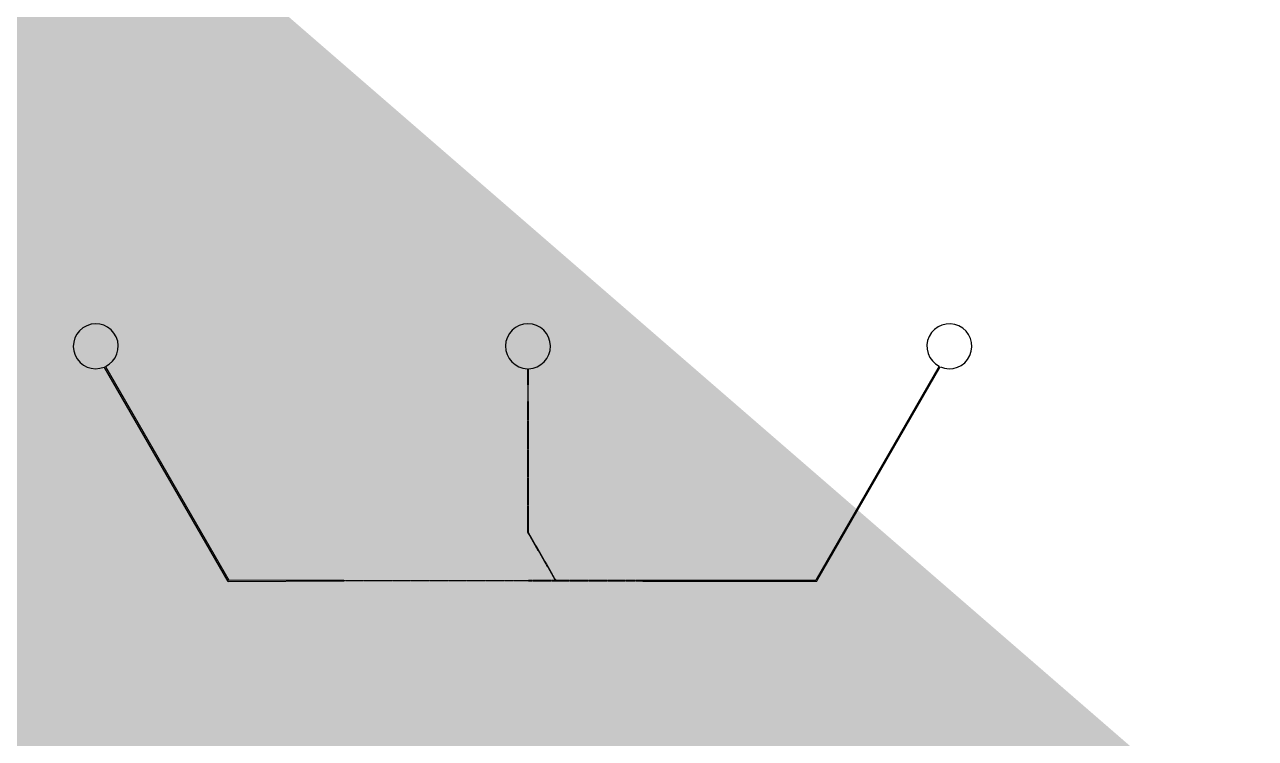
# Model space of a CAD drawing. Header units: inches. Extents: x 0 to 114300, y 0 to 114300.
# Drawn here: x 40221 to 50904, y 29230 to 35428 of the extents above; entities that cross this region are included whole.
import ezdxf

# ---------------------------------------------------------------- set-up
doc = ezdxf.new("R2010")
doc.units = ezdxf.units.IN
doc.header["$MEASUREMENT"] = 0

msp = doc.modelspace()

# ---------------------------------------------------------------- hatches: boundary and pattern name
h = msp.add_hatch()
h.set_pattern_fill('ANSI31', color=256, scale=100)
h.set_pattern_definition([(45, (-3636.992, -6350), (-8.8388348, 8.8388348), [])])
h.paths.add_polyline_path([(114300, 0), (0, 0), (0, 114300), (114300, 114300)])
edge = h.paths.add_edge_path(flags=16)
edge.add_arc((57150, 57150), 50800, 288.3584, 529.7953, ccw=False)
edge.add_line((73150, 8935), (41150, 8935))
edge.add_arc((57150, 57150), 50800, 190.2047, 251.6416, ccw=False)
edge.add_arc((57150, 57150), 50800, 169.7953, 190.2047, ccw=False)

# ---------------------------------------------------------------- linework, layer by layer
for p, q in [((41987, 30593), (40913, 32455)), ((40922, 32459), (41993, 30603)), ((44585, 32440), (44589, 32154)), ((44592, 32154), (44595, 32440)), ((44589, 32151), (44589, 32154)), ((44592, 32151), (44589, 32151)), ((44592, 32154), (44592, 32151)), ((41987, 30593), (42993, 30597)), ((42993, 30600), (41993, 30603)), ((42993, 30600), (42996, 30600)), ((42996, 30597), (42993, 30597)), ((42996, 30600), (42996, 30597)), ((45585, 30600), (45585, 30597)), ((45588, 30600), (45585, 30600)), ((45585, 30597), (45588, 30597)), ((45588, 30603), (47088, 30603)), ((45588, 30603), (45588, 30600)), ((45588, 30593), (45588, 30597)), ((47094, 30593), (45588, 30593))]:
    msp.add_line(p, q)
for points in [[(48160, 32461), (47088, 30603)], [(47094, 30593), (48169, 32457)]]:
    msp.add_lwpolyline(points)
for points in [[(44592, 32145), (44589, 32145), (44589, 32148), (44592, 32148)], [(44592, 32139), (44589, 32139), (44589, 32142), (44592, 32142)], [(44592, 32133), (44589, 32133), (44589, 32136), (44592, 32136)], [(44592, 32127), (44589, 32127), (44589, 32130), (44592, 32130)], [(44592, 32121), (44589, 32121), (44589, 32124), (44592, 32124)], [(44592, 32115), (44589, 32115), (44589, 32118), (44592, 32118)], [(44592, 32109), (44589, 32109), (44589, 32112), (44592, 32112)], [(44592, 32103), (44589, 32103), (44589, 32106), (44592, 32106)], [(44592, 32097), (44589, 32097), (44589, 32100), (44592, 32100)], [(44592, 32091), (44589, 32091), (44589, 32094), (44592, 32094)], [(44592, 32085), (44589, 32085), (44589, 32088), (44592, 32088)], [(44592, 32079), (44589, 32079), (44589, 32082), (44592, 32082)], [(44592, 32073), (44589, 32073), (44589, 32076), (44592, 32076)], [(44592, 32067), (44589, 32067), (44589, 32070), (44592, 32070)], [(44592, 32061), (44589, 32061), (44589, 32064), (44592, 32064)], [(44592, 32055), (44589, 32055), (44589, 32058), (44592, 32058)], [(44592, 32049), (44589, 32049), (44589, 32052), (44592, 32052)], [(44592, 32043), (44589, 32043), (44589, 32046), (44592, 32046)], [(44592, 32037), (44589, 32037), (44589, 32040), (44592, 32040)], [(44592, 32031), (44589, 32031), (44589, 32034), (44592, 32034)], [(44592, 32025), (44589, 32025), (44589, 32028), (44592, 32028)], [(44592, 32019), (44589, 32019), (44589, 32022), (44592, 32022)], [(44592, 32013), (44589, 32013), (44589, 32016), (44592, 32016)], [(44592, 32007), (44589, 32007), (44589, 32010), (44592, 32010)], [(44592, 32001), (44589, 32001), (44589, 32004), (44592, 32004)], [(44592, 31995), (44589, 31995), (44589, 31998), (44592, 31998)], [(44592, 31989), (44589, 31989), (44589, 31992), (44592, 31992)], [(44592, 31983), (44589, 31983), (44589, 31986), (44592, 31986)], [(44592, 31977), (44589, 31977), (44589, 31980), (44592, 31980)], [(44592, 31971), (44589, 31971), (44589, 31974), (44592, 31974)], [(44592, 31965), (44589, 31965), (44589, 31968), (44592, 31968)], [(44592, 31959), (44589, 31959), (44589, 31962), (44592, 31962)], [(44592, 31953), (44589, 31953), (44589, 31956), (44592, 31956)], [(44592, 31947), (44589, 31947), (44589, 31950), (44592, 31950)], [(44592, 31941), (44589, 31941), (44589, 31944), (44592, 31944)], [(44592, 31935), (44589, 31935), (44589, 31938), (44592, 31938)], [(44592, 31929), (44589, 31929), (44589, 31932), (44592, 31932)], [(44592, 31923), (44589, 31923), (44589, 31926), (44592, 31926)], [(44592, 31917), (44589, 31917), (44589, 31920), (44592, 31920)], [(44592, 31911), (44589, 31911), (44589, 31914), (44592, 31914)], [(44592, 31905), (44589, 31905), (44589, 31908), (44592, 31908)], [(44592, 31899), (44589, 31899), (44589, 31902), (44592, 31902)], [(44592, 31893), (44589, 31893), (44589, 31896), (44592, 31896)], [(44592, 31887), (44589, 31887), (44589, 31890), (44592, 31890)], [(44592, 31881), (44589, 31881), (44589, 31884), (44592, 31884)], [(44592, 31875), (44589, 31875), (44589, 31878), (44592, 31878)], [(44592, 31869), (44589, 31869), (44589, 31872), (44592, 31872)], [(44592, 31863), (44589, 31863), (44589, 31866), (44592, 31866)], [(44592, 31857), (44589, 31857), (44589, 31860), (44592, 31860)], [(44592, 31851), (44589, 31851), (44589, 31854), (44592, 31854)], [(44592, 31845), (44589, 31845), (44589, 31848), (44592, 31848)], [(44592, 31839), (44589, 31839), (44589, 31842), (44592, 31842)], [(44592, 31833), (44589, 31833), (44589, 31836), (44592, 31836)], [(44592, 31827), (44589, 31827), (44589, 31830), (44592, 31830)], [(44592, 31821), (44589, 31821), (44589, 31824), (44592, 31824)], [(44592, 31815), (44589, 31815), (44589, 31818), (44592, 31818)], [(44592, 31809), (44589, 31809), (44589, 31812), (44592, 31812)], [(44592, 31803), (44589, 31803), (44589, 31806), (44592, 31806)], [(44592, 31797), (44589, 31797), (44589, 31800), (44592, 31800)], [(44592, 31791), (44589, 31791), (44589, 31794), (44592, 31794)], [(44592, 31785), (44589, 31785), (44589, 31788), (44592, 31788)], [(44592, 31779), (44589, 31779), (44589, 31782), (44592, 31782)], [(44592, 31773), (44589, 31773), (44589, 31776), (44592, 31776)], [(44592, 31767), (44589, 31767), (44589, 31770), (44592, 31770)], [(44592, 31761), (44589, 31761), (44589, 31764), (44592, 31764)], [(44592, 31755), (44589, 31755), (44589, 31758), (44592, 31758)], [(44592, 31749), (44589, 31749), (44589, 31752), (44592, 31752)], [(44592, 31743), (44589, 31743), (44589, 31746), (44592, 31746)], [(44592, 31737), (44589, 31737), (44589, 31740), (44592, 31740)], [(44592, 31731), (44589, 31731), (44589, 31734), (44592, 31734)], [(44592, 31725), (44589, 31725), (44589, 31728), (44592, 31728)], [(44592, 31719), (44589, 31719), (44589, 31722), (44592, 31722)], [(44592, 31713), (44589, 31713), (44589, 31716), (44592, 31716)], [(44592, 31707), (44589, 31707), (44589, 31710), (44592, 31710)], [(44592, 31701), (44589, 31701), (44589, 31704), (44592, 31704)], [(44592, 31695), (44589, 31695), (44589, 31698), (44592, 31698)], [(44592, 31689), (44589, 31689), (44589, 31692), (44592, 31692)], [(44592, 31683), (44589, 31683), (44589, 31686), (44592, 31686)], [(44592, 31677), (44589, 31677), (44589, 31680), (44592, 31680)], [(44592, 31671), (44589, 31671), (44589, 31674), (44592, 31674)], [(44592, 31665), (44589, 31665), (44589, 31668), (44592, 31668)], [(44592, 31659), (44589, 31659), (44589, 31662), (44592, 31662)], [(44592, 31653), (44589, 31653), (44589, 31656), (44592, 31656)], [(44592, 31647), (44589, 31647), (44589, 31650), (44592, 31650)], [(44592, 31641), (44589, 31641), (44589, 31644), (44592, 31644)], [(44592, 31635), (44589, 31635), (44589, 31638), (44592, 31638)], [(44592, 31629), (44589, 31629), (44589, 31632), (44592, 31632)], [(44592, 31623), (44589, 31623), (44589, 31626), (44592, 31626)], [(44592, 31617), (44589, 31617), (44589, 31620), (44592, 31620)], [(44592, 31611), (44589, 31611), (44589, 31614), (44592, 31614)], [(44592, 31605), (44589, 31605), (44589, 31608), (44592, 31608)], [(44592, 31599), (44589, 31599), (44589, 31602), (44592, 31602)], [(44592, 31593), (44589, 31593), (44589, 31596), (44592, 31596)], [(44592, 31587), (44589, 31587), (44589, 31590), (44592, 31590)], [(44592, 31581), (44589, 31581), (44589, 31584), (44592, 31584)], [(44592, 31575), (44589, 31575), (44589, 31578), (44592, 31578)], [(44592, 31569), (44589, 31569), (44589, 31572), (44592, 31572)], [(44592, 31563), (44589, 31563), (44589, 31566), (44592, 31566)], [(44592, 31557), (44589, 31557), (44589, 31560), (44592, 31560)], [(44592, 31551), (44589, 31551), (44589, 31554), (44592, 31554)], [(44592, 31545), (44589, 31545), (44589, 31548), (44592, 31548)], [(44592, 31539), (44589, 31539), (44589, 31542), (44592, 31542)], [(44592, 31533), (44589, 31533), (44589, 31536), (44592, 31536)], [(44592, 31527), (44589, 31527), (44589, 31530), (44592, 31530)], [(44592, 31521), (44589, 31521), (44589, 31524), (44592, 31524)], [(44592, 31515), (44589, 31515), (44589, 31518), (44592, 31518)], [(44592, 31509), (44589, 31509), (44589, 31512), (44592, 31512)], [(44592, 31503), (44589, 31503), (44589, 31506), (44592, 31506)], [(44592, 31497), (44589, 31497), (44589, 31500), (44592, 31500)], [(44592, 31491), (44589, 31491), (44589, 31494), (44592, 31494)], [(44592, 31485), (44589, 31485), (44589, 31488), (44592, 31488)], [(44592, 31479), (44589, 31479), (44589, 31482), (44592, 31482)], [(44592, 31473), (44589, 31473), (44589, 31476), (44592, 31476)], [(44592, 31467), (44589, 31467), (44589, 31470), (44592, 31470)], [(44592, 31461), (44589, 31461), (44589, 31464), (44592, 31464)], [(44592, 31455), (44589, 31455), (44589, 31458), (44592, 31458)], [(44592, 31449), (44589, 31449), (44589, 31452), (44592, 31452)], [(44592, 31443), (44589, 31443), (44589, 31446), (44592, 31446)], [(44592, 31437), (44589, 31437), (44589, 31440), (44592, 31440)], [(44592, 31431), (44589, 31431), (44589, 31434), (44592, 31434)], [(44592, 31425), (44589, 31425), (44589, 31428), (44592, 31428)], [(44592, 31419), (44589, 31419), (44589, 31422), (44592, 31422)], [(44592, 31413), (44589, 31413), (44589, 31416), (44592, 31416)], [(44592, 31407), (44589, 31407), (44589, 31410), (44592, 31410)], [(44592, 31401), (44589, 31401), (44589, 31404), (44592, 31404)], [(44592, 31395), (44589, 31395), (44589, 31398), (44592, 31398)], [(44592, 31389), (44589, 31389), (44589, 31392), (44592, 31392)], [(44592, 31383), (44589, 31383), (44589, 31386), (44592, 31386)], [(44592, 31377), (44589, 31377), (44589, 31380), (44592, 31380)], [(44592, 31371), (44589, 31371), (44589, 31374), (44592, 31374)], [(44592, 31365), (44589, 31365), (44589, 31368), (44592, 31368)], [(44592, 31359), (44589, 31359), (44589, 31362), (44592, 31362)], [(44592, 31353), (44589, 31353), (44589, 31356), (44592, 31356)], [(44592, 31347), (44589, 31347), (44589, 31350), (44592, 31350)], [(44592, 31341), (44589, 31341), (44589, 31344), (44592, 31344)], [(44592, 31335), (44589, 31335), (44589, 31338), (44592, 31338)], [(44592, 31329), (44589, 31329), (44589, 31332), (44592, 31332)], [(44592, 31323), (44589, 31323), (44589, 31326), (44592, 31326)], [(44592, 31317), (44589, 31317), (44589, 31320), (44592, 31320)], [(44592, 31311), (44589, 31311), (44589, 31314), (44592, 31314)], [(44592, 31305), (44589, 31305), (44589, 31308), (44592, 31308)], [(44592, 31299), (44589, 31299), (44589, 31302), (44592, 31302)], [(44592, 31293), (44589, 31293), (44589, 31296), (44592, 31296)], [(44592, 31287), (44589, 31287), (44589, 31290), (44592, 31290)], [(44592, 31281), (44589, 31281), (44589, 31284), (44592, 31284)], [(44592, 31275), (44589, 31275), (44589, 31278), (44592, 31278)], [(44592, 31269), (44589, 31269), (44589, 31272), (44592, 31272)], [(44592, 31263), (44589, 31263), (44589, 31266), (44592, 31266)], [(44592, 31257), (44589, 31257), (44589, 31260), (44592, 31260)], [(44592, 31251), (44589, 31251), (44589, 31254), (44592, 31254)], [(44592, 31245), (44589, 31245), (44589, 31248), (44592, 31248)], [(44592, 31239), (44589, 31239), (44589, 31242), (44592, 31242)], [(44592, 31233), (44589, 31233), (44589, 31236), (44592, 31236)], [(44592, 31227), (44589, 31227), (44589, 31230), (44592, 31230)], [(44592, 31221), (44589, 31221), (44589, 31224), (44592, 31224)], [(44592, 31215), (44589, 31215), (44589, 31218), (44592, 31218)], [(44592, 31209), (44589, 31209), (44589, 31212), (44592, 31212)], [(44592, 31203), (44589, 31203), (44589, 31206), (44592, 31206)], [(44592, 31197), (44589, 31197), (44589, 31200), (44592, 31200)], [(44592, 31191), (44589, 31191), (44589, 31194), (44592, 31194)], [(44592, 31185), (44589, 31185), (44589, 31188), (44592, 31188)], [(44592, 31179), (44589, 31179), (44589, 31182), (44592, 31182)], [(44592, 31173), (44589, 31173), (44589, 31176), (44592, 31176)], [(44592, 31167), (44589, 31167), (44589, 31170), (44592, 31170)], [(44592, 31161), (44589, 31161), (44589, 31164), (44592, 31164)], [(44592, 31155), (44589, 31155), (44589, 31158), (44592, 31158)], [(44592, 31149), (44589, 31149), (44589, 31152), (44592, 31152)], [(44592, 31143), (44589, 31143), (44589, 31146), (44592, 31146)], [(44592, 31137), (44589, 31137), (44589, 31140), (44592, 31140)], [(44592, 31131), (44589, 31131), (44589, 31134), (44592, 31134)], [(44592, 31125), (44589, 31125), (44589, 31128), (44592, 31128)], [(44592, 31119), (44589, 31119), (44589, 31122), (44592, 31122)], [(44592, 31113), (44589, 31113), (44589, 31116), (44592, 31116)], [(44592, 31107), (44589, 31107), (44589, 31110), (44592, 31110)], [(44592, 31101), (44589, 31101), (44589, 31104), (44592, 31104)], [(44592, 31095), (44589, 31095), (44589, 31098), (44592, 31098)], [(44592, 31089), (44589, 31089), (44589, 31092), (44592, 31092)], [(44592, 31083), (44589, 31083), (44589, 31086), (44592, 31086)], [(44588, 31019), (44591, 31020), (44592, 31018), (44590, 31016)], [(44592, 31077), (44589, 31077), (44589, 31080), (44592, 31080)], [(44592, 31071), (44589, 31071), (44589, 31074), (44592, 31074)], [(44592, 31065), (44589, 31065), (44589, 31068), (44592, 31068)], [(44592, 31059), (44589, 31059), (44589, 31062), (44592, 31062)], [(44592, 31053), (44589, 31053), (44589, 31056), (44592, 31056)], [(44592, 31047), (44589, 31047), (44589, 31050), (44592, 31050)], [(44592, 31041), (44589, 31041), (44589, 31044), (44592, 31044)], [(44592, 31035), (44589, 31035), (44589, 31038), (44592, 31038)], [(44592, 31029), (44589, 31029), (44589, 31032), (44592, 31032)], [(44592, 31023), (44589, 31023), (44589, 31026), (44592, 31026)], [(44591, 31014), (44594, 31015), (44595, 31012), (44593, 31011)], [(44594, 31008), (44597, 31010), (44598, 31007), (44596, 31006)], [(44597, 31003), (44600, 31005), (44601, 31002), (44599, 31001)], [(44600, 30998), (44603, 30999), (44604, 30997), (44602, 30995)], [(44603, 30993), (44606, 30994), (44607, 30992), (44605, 30990)], [(44606, 30988), (44609, 30989), (44610, 30987), (44608, 30985)], [(44609, 30982), (44612, 30984), (44613, 30981), (44611, 30980)], [(44612, 30977), (44615, 30979), (44616, 30976), (44614, 30975)], [(44615, 30972), (44618, 30974), (44619, 30971), (44617, 30969)], [(44618, 30967), (44621, 30968), (44622, 30966), (44620, 30964)], [(44621, 30962), (44624, 30963), (44625, 30961), (44623, 30959)], [(44624, 30956), (44627, 30958), (44628, 30955), (44626, 30954)], [(44627, 30951), (44630, 30953), (44631, 30950), (44629, 30949)], [(44630, 30946), (44633, 30948), (44634, 30945), (44632, 30943)], [(44633, 30941), (44636, 30942), (44637, 30940), (44635, 30938)], [(44636, 30936), (44639, 30937), (44640, 30935), (44638, 30933)], [(44639, 30930), (44642, 30932), (44643, 30929), (44641, 30928)], [(44642, 30925), (44645, 30927), (44646, 30924), (44644, 30923)], [(44645, 30920), (44648, 30922), (44649, 30919), (44647, 30917)], [(44648, 30915), (44651, 30916), (44652, 30914), (44650, 30912)], [(44651, 30910), (44654, 30911), (44655, 30909), (44653, 30907)], [(44654, 30904), (44657, 30906), (44658, 30903), (44656, 30902)], [(44657, 30899), (44660, 30901), (44661, 30898), (44659, 30897)], [(44660, 30894), (44663, 30896), (44664, 30893), (44662, 30891)], [(44663, 30889), (44666, 30890), (44667, 30888), (44665, 30886)], [(44666, 30884), (44669, 30885), (44670, 30883), (44668, 30881)], [(44669, 30878), (44672, 30880), (44673, 30877), (44671, 30876)], [(44672, 30873), (44675, 30875), (44676, 30872), (44674, 30871)], [(44675, 30868), (44678, 30870), (44679, 30867), (44677, 30865)], [(44678, 30863), (44681, 30864), (44682, 30862), (44680, 30860)], [(44681, 30858), (44684, 30859), (44685, 30857), (44683, 30855)], [(44684, 30852), (44687, 30854), (44688, 30851), (44686, 30850)], [(44687, 30847), (44690, 30849), (44691, 30846), (44689, 30845)], [(44690, 30842), (44693, 30844), (44694, 30841), (44692, 30840)], [(44693, 30837), (44696, 30838), (44697, 30836), (44695, 30834)], [(44696, 30832), (44699, 30833), (44700, 30831), (44698, 30829)], [(44699, 30827), (44702, 30828), (44703, 30825), (44701, 30824)], [(44702, 30821), (44705, 30823), (44706, 30820), (44704, 30819)], [(44705, 30816), (44708, 30818), (44709, 30815), (44707, 30814)], [(44708, 30811), (44711, 30812), (44712, 30810), (44710, 30808)], [(44711, 30806), (44714, 30807), (44715, 30805), (44713, 30803)], [(44714, 30801), (44717, 30802), (44718, 30799), (44716, 30798)], [(44717, 30795), (44720, 30797), (44721, 30794), (44719, 30793)], [(44720, 30790), (44723, 30792), (44724, 30789), (44722, 30788)], [(44723, 30785), (44726, 30786), (44727, 30784), (44725, 30782)], [(44726, 30780), (44729, 30781), (44730, 30779), (44728, 30777)], [(44729, 30775), (44732, 30776), (44733, 30773), (44731, 30772)], [(44732, 30769), (44735, 30771), (44736, 30768), (44734, 30767)], [(44735, 30764), (44738, 30766), (44739, 30763), (44737, 30762)], [(44738, 30759), (44741, 30760), (44742, 30758), (44740, 30756)], [(44741, 30754), (44744, 30755), (44745, 30753), (44743, 30751)], [(44744, 30749), (44747, 30750), (44748, 30747), (44746, 30746)], [(44747, 30743), (44750, 30745), (44751, 30742), (44749, 30741)], [(44750, 30738), (44753, 30740), (44754, 30737), (44752, 30736)], [(44753, 30733), (44756, 30734), (44757, 30732), (44755, 30730)], [(44756, 30728), (44759, 30729), (44760, 30727), (44758, 30725)], [(44759, 30723), (44762, 30724), (44763, 30721), (44761, 30720)], [(44762, 30717), (44765, 30719), (44766, 30716), (44764, 30715)], [(44765, 30712), (44768, 30714), (44769, 30711), (44767, 30710)], [(44768, 30707), (44771, 30709), (44772, 30706), (44770, 30704)], [(44771, 30702), (44774, 30703), (44775, 30701), (44773, 30699)], [(44774, 30697), (44777, 30698), (44778, 30696), (44776, 30694)], [(44777, 30691), (44780, 30693), (44781, 30690), (44779, 30689)], [(44780, 30686), (44783, 30688), (44784, 30685), (44782, 30684)], [(44783, 30681), (44786, 30683), (44787, 30680), (44785, 30678)], [(44786, 30676), (44789, 30677), (44790, 30675), (44788, 30673)], [(44789, 30671), (44792, 30672), (44793, 30670), (44791, 30668)], [(44792, 30665), (44795, 30667), (44796, 30664), (44794, 30663)], [(44795, 30660), (44798, 30662), (44799, 30659), (44797, 30658)], [(43002, 30600), (43002, 30597), (42999, 30597), (42999, 30600)], [(43008, 30600), (43008, 30597), (43005, 30597), (43005, 30600)], [(43014, 30600), (43014, 30597), (43011, 30597), (43011, 30600)], [(43020, 30600), (43020, 30597), (43017, 30597), (43017, 30600)], [(43026, 30600), (43026, 30597), (43023, 30597), (43023, 30600)], [(43032, 30600), (43032, 30597), (43029, 30597), (43029, 30600)], [(43038, 30600), (43038, 30597), (43035, 30597), (43035, 30600)], [(43044, 30600), (43044, 30597), (43041, 30597), (43041, 30600)], [(43050, 30600), (43050, 30597), (43047, 30597), (43047, 30600)], [(43056, 30600), (43056, 30597), (43053, 30597), (43053, 30600)], [(43062, 30600), (43062, 30597), (43059, 30597), (43059, 30600)], [(43068, 30600), (43068, 30597), (43065, 30597), (43065, 30600)], [(43074, 30600), (43074, 30597), (43071, 30597), (43071, 30600)], [(43080, 30600), (43080, 30597), (43077, 30597), (43077, 30600)], [(43086, 30600), (43086, 30597), (43083, 30597), (43083, 30600)], [(43092, 30600), (43092, 30597), (43089, 30597), (43089, 30600)], [(43098, 30600), (43098, 30597), (43095, 30597), (43095, 30600)], [(43104, 30600), (43104, 30597), (43101, 30597), (43101, 30600)], [(43110, 30600), (43110, 30597), (43107, 30597), (43107, 30600)], [(43116, 30600), (43116, 30597), (43113, 30597), (43113, 30600)], [(43122, 30600), (43122, 30597), (43119, 30597), (43119, 30600)], [(43128, 30600), (43128, 30597), (43125, 30597), (43125, 30600)], [(43134, 30600), (43134, 30597), (43131, 30597), (43131, 30600)], [(43140, 30600), (43140, 30597), (43137, 30597), (43137, 30600)], [(43146, 30600), (43146, 30597), (43143, 30597), (43143, 30600)], [(43152, 30600), (43152, 30597), (43149, 30597), (43149, 30600)], [(43158, 30600), (43158, 30597), (43155, 30597), (43155, 30600)], [(43164, 30600), (43164, 30597), (43161, 30597), (43161, 30600)], [(43170, 30600), (43170, 30597), (43167, 30597), (43167, 30600)], [(43176, 30600), (43176, 30597), (43173, 30597), (43173, 30600)], [(43182, 30600), (43182, 30597), (43179, 30597), (43179, 30600)], [(43188, 30600), (43188, 30597), (43185, 30597), (43185, 30600)], [(43194, 30600), (43194, 30597), (43191, 30597), (43191, 30600)], [(43200, 30600), (43200, 30597), (43197, 30597), (43197, 30600)], [(43206, 30600), (43206, 30597), (43203, 30597), (43203, 30600)], [(43212, 30600), (43212, 30597), (43209, 30597), (43209, 30600)], [(43218, 30600), (43218, 30597), (43215, 30597), (43215, 30600)], [(43224, 30600), (43224, 30597), (43221, 30597), (43221, 30600)], [(43230, 30600), (43230, 30597), (43227, 30597), (43227, 30600)], [(43236, 30600), (43236, 30597), (43233, 30597), (43233, 30600)], [(43242, 30600), (43242, 30597), (43239, 30597), (43239, 30600)], [(43248, 30600), (43248, 30597), (43245, 30597), (43245, 30600)], [(43254, 30600), (43254, 30597), (43251, 30597), (43251, 30600)], [(43260, 30600), (43260, 30597), (43257, 30597), (43257, 30600)], [(43266, 30600), (43266, 30597), (43263, 30597), (43263, 30600)], [(43272, 30600), (43272, 30597), (43269, 30597), (43269, 30600)], [(43278, 30600), (43278, 30597), (43275, 30597), (43275, 30600)], [(43284, 30600), (43284, 30597), (43281, 30597), (43281, 30600)], [(43290, 30600), (43290, 30597), (43287, 30597), (43287, 30600)], [(43296, 30600), (43296, 30597), (43293, 30597), (43293, 30600)], [(43302, 30600), (43302, 30597), (43299, 30597), (43299, 30600)], [(43308, 30600), (43308, 30597), (43305, 30597), (43305, 30600)], [(43314, 30600), (43314, 30597), (43311, 30597), (43311, 30600)], [(43320, 30600), (43320, 30597), (43317, 30597), (43317, 30600)], [(43326, 30600), (43326, 30597), (43323, 30597), (43323, 30600)], [(43332, 30600), (43332, 30597), (43329, 30597), (43329, 30600)], [(43338, 30600), (43338, 30597), (43335, 30597), (43335, 30600)], [(43344, 30600), (43344, 30597), (43341, 30597), (43341, 30600)], [(43350, 30600), (43350, 30597), (43347, 30597), (43347, 30600)], [(43356, 30600), (43356, 30597), (43353, 30597), (43353, 30600)], [(43362, 30600), (43362, 30597), (43359, 30597), (43359, 30600)], [(43368, 30600), (43368, 30597), (43365, 30597), (43365, 30600)], [(43374, 30600), (43374, 30597), (43371, 30597), (43371, 30600)], [(43380, 30600), (43380, 30597), (43377, 30597), (43377, 30600)], [(43386, 30600), (43386, 30597), (43383, 30597), (43383, 30600)], [(43392, 30600), (43392, 30597), (43389, 30597), (43389, 30600)], [(43398, 30600), (43398, 30597), (43395, 30597), (43395, 30600)], [(43404, 30600), (43404, 30597), (43401, 30597), (43401, 30600)], [(43410, 30600), (43410, 30597), (43407, 30597), (43407, 30600)], [(43416, 30600), (43416, 30597), (43413, 30597), (43413, 30600)], [(43422, 30600), (43422, 30597), (43419, 30597), (43419, 30600)], [(43428, 30600), (43428, 30597), (43425, 30597), (43425, 30600)], [(43434, 30600), (43434, 30597), (43431, 30597), (43431, 30600)], [(43440, 30600), (43440, 30597), (43437, 30597), (43437, 30600)], [(43446, 30600), (43446, 30597), (43443, 30597), (43443, 30600)], [(43452, 30600), (43452, 30597), (43449, 30597), (43449, 30600)], [(43458, 30600), (43458, 30597), (43455, 30597), (43455, 30600)], [(43464, 30600), (43464, 30597), (43461, 30597), (43461, 30600)], [(43470, 30600), (43470, 30597), (43467, 30597), (43467, 30600)], [(43476, 30600), (43476, 30597), (43473, 30597), (43473, 30600)], [(43482, 30600), (43482, 30597), (43479, 30597), (43479, 30600)], [(43488, 30600), (43488, 30597), (43485, 30597), (43485, 30600)], [(43494, 30600), (43494, 30597), (43491, 30597), (43491, 30600)], [(43500, 30600), (43500, 30597), (43497, 30597), (43497, 30600)], [(43506, 30600), (43506, 30597), (43503, 30597), (43503, 30600)], [(43512, 30600), (43512, 30597), (43509, 30597), (43509, 30600)], [(43518, 30600), (43518, 30597), (43515, 30597), (43515, 30600)], [(43524, 30600), (43524, 30597), (43521, 30597), (43521, 30600)], [(43530, 30600), (43530, 30597), (43527, 30597), (43527, 30600)], [(43536, 30600), (43536, 30597), (43533, 30597), (43533, 30600)], [(43542, 30600), (43542, 30597), (43539, 30597), (43539, 30600)], [(43548, 30600), (43548, 30597), (43545, 30597), (43545, 30600)], [(43554, 30600), (43554, 30597), (43551, 30597), (43551, 30600)], [(43560, 30600), (43560, 30597), (43557, 30597), (43557, 30600)], [(43566, 30600), (43566, 30597), (43563, 30597), (43563, 30600)], [(43572, 30600), (43572, 30597), (43569, 30597), (43569, 30600)], [(43578, 30600), (43578, 30597), (43575, 30597), (43575, 30600)], [(43584, 30600), (43584, 30597), (43581, 30597), (43581, 30600)], [(43590, 30600), (43590, 30597), (43587, 30597), (43587, 30600)], [(43596, 30600), (43596, 30597), (43593, 30597), (43593, 30600)], [(43602, 30600), (43602, 30597), (43599, 30597), (43599, 30600)], [(43608, 30600), (43608, 30597), (43605, 30597), (43605, 30600)], [(43614, 30600), (43614, 30597), (43611, 30597), (43611, 30600)], [(43620, 30600), (43620, 30597), (43617, 30597), (43617, 30600)], [(43626, 30600), (43626, 30597), (43623, 30597), (43623, 30600)], [(43632, 30600), (43632, 30597), (43629, 30597), (43629, 30600)], [(43638, 30600), (43638, 30597), (43635, 30597), (43635, 30600)], [(43644, 30600), (43644, 30597), (43641, 30597), (43641, 30600)], [(43650, 30600), (43650, 30597), (43647, 30597), (43647, 30600)], [(43656, 30600), (43656, 30597), (43653, 30597), (43653, 30600)], [(43662, 30600), (43662, 30597), (43659, 30597), (43659, 30600)], [(43668, 30600), (43668, 30597), (43665, 30597), (43665, 30600)], [(43674, 30600), (43674, 30597), (43671, 30597), (43671, 30600)], [(43680, 30600), (43680, 30597), (43677, 30597), (43677, 30600)], [(43686, 30600), (43686, 30597), (43683, 30597), (43683, 30600)], [(43692, 30600), (43692, 30597), (43689, 30597), (43689, 30600)], [(43698, 30600), (43698, 30597), (43695, 30597), (43695, 30600)], [(43704, 30600), (43704, 30597), (43701, 30597), (43701, 30600)], [(43710, 30600), (43710, 30597), (43707, 30597), (43707, 30600)], [(43716, 30600), (43716, 30597), (43713, 30597), (43713, 30600)], [(43722, 30600), (43722, 30597), (43719, 30597), (43719, 30600)], [(43728, 30600), (43728, 30597), (43725, 30597), (43725, 30600)], [(43734, 30600), (43734, 30597), (43731, 30597), (43731, 30600)], [(43740, 30600), (43740, 30597), (43737, 30597), (43737, 30600)], [(43746, 30600), (43746, 30597), (43743, 30597), (43743, 30600)], [(43752, 30600), (43752, 30597), (43749, 30597), (43749, 30600)], [(43758, 30600), (43758, 30597), (43755, 30597), (43755, 30600)], [(43764, 30600), (43764, 30597), (43761, 30597), (43761, 30600)], [(43770, 30600), (43770, 30597), (43767, 30597), (43767, 30600)], [(43776, 30600), (43776, 30597), (43773, 30597), (43773, 30600)], [(43782, 30600), (43782, 30597), (43779, 30597), (43779, 30600)], [(43788, 30600), (43788, 30597), (43785, 30597), (43785, 30600)], [(43794, 30600), (43794, 30597), (43791, 30597), (43791, 30600)], [(43800, 30600), (43800, 30597), (43797, 30597), (43797, 30600)], [(43806, 30600), (43806, 30597), (43803, 30597), (43803, 30600)], [(43812, 30600), (43812, 30597), (43809, 30597), (43809, 30600)], [(43818, 30600), (43818, 30597), (43815, 30597), (43815, 30600)], [(43824, 30600), (43824, 30597), (43821, 30597), (43821, 30600)], [(43830, 30600), (43830, 30597), (43827, 30597), (43827, 30600)], [(43836, 30600), (43836, 30597), (43833, 30597), (43833, 30600)], [(43842, 30600), (43842, 30597), (43839, 30597), (43839, 30600)], [(43848, 30600), (43848, 30597), (43845, 30597), (43845, 30600)], [(43854, 30600), (43854, 30597), (43851, 30597), (43851, 30600)], [(43860, 30600), (43860, 30597), (43857, 30597), (43857, 30600)], [(43866, 30600), (43866, 30597), (43863, 30597), (43863, 30600)], [(43872, 30600), (43872, 30597), (43869, 30597), (43869, 30600)], [(43878, 30600), (43878, 30597), (43875, 30597), (43875, 30600)], [(43884, 30600), (43884, 30597), (43881, 30597), (43881, 30600)], [(43890, 30600), (43890, 30597), (43887, 30597), (43887, 30600)], [(43896, 30600), (43896, 30597), (43893, 30597), (43893, 30600)], [(43902, 30600), (43902, 30597), (43899, 30597), (43899, 30600)], [(43908, 30600), (43908, 30597), (43905, 30597), (43905, 30600)], [(43914, 30600), (43914, 30597), (43911, 30597), (43911, 30600)], [(43920, 30600), (43920, 30597), (43917, 30597), (43917, 30600)], [(43926, 30600), (43926, 30597), (43923, 30597), (43923, 30600)], [(43932, 30600), (43932, 30597), (43929, 30597), (43929, 30600)], [(43938, 30600), (43938, 30597), (43935, 30597), (43935, 30600)], [(43944, 30600), (43944, 30597), (43941, 30597), (43941, 30600)], [(43950, 30600), (43950, 30597), (43947, 30597), (43947, 30600)], [(43956, 30600), (43956, 30597), (43953, 30597), (43953, 30600)], [(43962, 30600), (43962, 30597), (43959, 30597), (43959, 30600)], [(43968, 30600), (43968, 30597), (43965, 30597), (43965, 30600)], [(43974, 30600), (43974, 30597), (43971, 30597), (43971, 30600)], [(43980, 30600), (43980, 30597), (43977, 30597), (43977, 30600)], [(43986, 30600), (43986, 30597), (43983, 30597), (43983, 30600)], [(43992, 30600), (43992, 30597), (43989, 30597), (43989, 30600)], [(43998, 30600), (43998, 30597), (43995, 30597), (43995, 30600)], [(44004, 30600), (44004, 30597), (44001, 30597), (44001, 30600)], [(44010, 30600), (44010, 30597), (44007, 30597), (44007, 30600)], [(44016, 30600), (44016, 30597), (44013, 30597), (44013, 30600)], [(44022, 30600), (44022, 30597), (44019, 30597), (44019, 30600)], [(44028, 30600), (44028, 30597), (44025, 30597), (44025, 30600)], [(44034, 30600), (44034, 30597), (44031, 30597), (44031, 30600)], [(44040, 30600), (44040, 30597), (44037, 30597), (44037, 30600)], [(44046, 30600), (44046, 30597), (44043, 30597), (44043, 30600)], [(44052, 30600), (44052, 30597), (44049, 30597), (44049, 30600)], [(44058, 30600), (44058, 30597), (44055, 30597), (44055, 30600)], [(44064, 30600), (44064, 30597), (44061, 30597), (44061, 30600)], [(44070, 30600), (44070, 30597), (44067, 30597), (44067, 30600)], [(44076, 30600), (44076, 30597), (44073, 30597), (44073, 30600)], [(44082, 30600), (44082, 30597), (44079, 30597), (44079, 30600)], [(44088, 30600), (44088, 30597), (44085, 30597), (44085, 30600)], [(44094, 30600), (44094, 30597), (44091, 30597), (44091, 30600)], [(44100, 30600), (44100, 30597), (44097, 30597), (44097, 30600)], [(44106, 30600), (44106, 30597), (44103, 30597), (44103, 30600)], [(44112, 30600), (44112, 30597), (44109, 30597), (44109, 30600)], [(44118, 30600), (44118, 30597), (44115, 30597), (44115, 30600)], [(44124, 30600), (44124, 30597), (44121, 30597), (44121, 30600)], [(44130, 30600), (44130, 30597), (44127, 30597), (44127, 30600)], [(44136, 30600), (44136, 30597), (44133, 30597), (44133, 30600)], [(44142, 30600), (44142, 30597), (44139, 30597), (44139, 30600)], [(44148, 30600), (44148, 30597), (44145, 30597), (44145, 30600)], [(44154, 30600), (44154, 30597), (44151, 30597), (44151, 30600)], [(44160, 30600), (44160, 30597), (44157, 30597), (44157, 30600)], [(44166, 30600), (44166, 30597), (44163, 30597), (44163, 30600)], [(44172, 30600), (44172, 30597), (44169, 30597), (44169, 30600)], [(44178, 30600), (44178, 30597), (44175, 30597), (44175, 30600)], [(44184, 30600), (44184, 30597), (44181, 30597), (44181, 30600)], [(44190, 30600), (44190, 30597), (44187, 30597), (44187, 30600)], [(44196, 30600), (44196, 30597), (44193, 30597), (44193, 30600)], [(44202, 30600), (44202, 30597), (44199, 30597), (44199, 30600)], [(44208, 30600), (44208, 30597), (44205, 30597), (44205, 30600)], [(44214, 30600), (44214, 30597), (44211, 30597), (44211, 30600)], [(44220, 30600), (44220, 30597), (44217, 30597), (44217, 30600)], [(44226, 30600), (44226, 30597), (44223, 30597), (44223, 30600)], [(44232, 30600), (44232, 30597), (44229, 30597), (44229, 30600)], [(44238, 30600), (44238, 30597), (44235, 30597), (44235, 30600)], [(44244, 30600), (44244, 30597), (44241, 30597), (44241, 30600)], [(44250, 30600), (44250, 30597), (44247, 30597), (44247, 30600)], [(44256, 30600), (44256, 30597), (44253, 30597), (44253, 30600)], [(44262, 30600), (44262, 30597), (44259, 30597), (44259, 30600)], [(44268, 30600), (44268, 30597), (44265, 30597), (44265, 30600)], [(44274, 30600), (44274, 30597), (44271, 30597), (44271, 30600)], [(44280, 30600), (44280, 30597), (44277, 30597), (44277, 30600)], [(44286, 30600), (44286, 30597), (44283, 30597), (44283, 30600)], [(44292, 30600), (44292, 30597), (44289, 30597), (44289, 30600)], [(44298, 30600), (44298, 30597), (44295, 30597), (44295, 30600)], [(44304, 30600), (44304, 30597), (44301, 30597), (44301, 30600)], [(44310, 30600), (44310, 30597), (44307, 30597), (44307, 30600)], [(44316, 30600), (44316, 30597), (44313, 30597), (44313, 30600)], [(44322, 30600), (44322, 30597), (44319, 30597), (44319, 30600)], [(44328, 30600), (44328, 30597), (44325, 30597), (44325, 30600)], [(44334, 30600), (44334, 30597), (44331, 30597), (44331, 30600)], [(44340, 30600), (44340, 30597), (44337, 30597), (44337, 30600)], [(44346, 30600), (44346, 30597), (44343, 30597), (44343, 30600)], [(44352, 30600), (44352, 30597), (44349, 30597), (44349, 30600)], [(44358, 30600), (44358, 30597), (44355, 30597), (44355, 30600)], [(44364, 30600), (44364, 30597), (44361, 30597), (44361, 30600)], [(44370, 30600), (44370, 30597), (44367, 30597), (44367, 30600)], [(44376, 30600), (44376, 30597), (44373, 30597), (44373, 30600)], [(44382, 30600), (44382, 30597), (44379, 30597), (44379, 30600)], [(44388, 30600), (44388, 30597), (44385, 30597), (44385, 30600)], [(44394, 30600), (44394, 30597), (44391, 30597), (44391, 30600)], [(44400, 30600), (44400, 30597), (44397, 30597), (44397, 30600)], [(44406, 30600), (44406, 30597), (44403, 30597), (44403, 30600)], [(44412, 30600), (44412, 30597), (44409, 30597), (44409, 30600)], [(44418, 30600), (44418, 30597), (44415, 30597), (44415, 30600)], [(44424, 30600), (44424, 30597), (44421, 30597), (44421, 30600)], [(44430, 30600), (44430, 30597), (44427, 30597), (44427, 30600)], [(44436, 30600), (44436, 30597), (44433, 30597), (44433, 30600)], [(44442, 30600), (44442, 30597), (44439, 30597), (44439, 30600)], [(44448, 30600), (44448, 30597), (44445, 30597), (44445, 30600)], [(44454, 30600), (44454, 30597), (44451, 30597), (44451, 30600)], [(44460, 30600), (44460, 30597), (44457, 30597), (44457, 30600)], [(44466, 30600), (44466, 30597), (44463, 30597), (44463, 30600)], [(44472, 30600), (44472, 30597), (44469, 30597), (44469, 30600)], [(44478, 30600), (44478, 30597), (44475, 30597), (44475, 30600)], [(44484, 30600), (44484, 30597), (44481, 30597), (44481, 30600)], [(44490, 30600), (44490, 30597), (44487, 30597), (44487, 30600)], [(44496, 30600), (44496, 30597), (44493, 30597), (44493, 30600)], [(44502, 30600), (44502, 30597), (44499, 30597), (44499, 30600)], [(44508, 30600), (44508, 30597), (44505, 30597), (44505, 30600)], [(44514, 30600), (44514, 30597), (44511, 30597), (44511, 30600)], [(44520, 30600), (44520, 30597), (44517, 30597), (44517, 30600)], [(44526, 30600), (44526, 30597), (44523, 30597), (44523, 30600)], [(44532, 30600), (44532, 30597), (44529, 30597), (44529, 30600)], [(44538, 30600), (44538, 30597), (44535, 30597), (44535, 30600)], [(44544, 30600), (44544, 30597), (44541, 30597), (44541, 30600)], [(44550, 30600), (44550, 30597), (44547, 30597), (44547, 30600)], [(44556, 30600), (44556, 30597), (44553, 30597), (44553, 30600)], [(44562, 30600), (44562, 30597), (44559, 30597), (44559, 30600)], [(44568, 30600), (44568, 30597), (44565, 30597), (44565, 30600)], [(44574, 30600), (44574, 30597), (44571, 30597), (44571, 30600)], [(44580, 30600), (44580, 30597), (44577, 30597), (44577, 30600)], [(44586, 30600), (44586, 30597), (44583, 30597), (44583, 30600)], [(44592, 30600), (44592, 30597), (44589, 30597), (44589, 30600)], [(44595, 30600), (44595, 30597), (44598, 30597), (44598, 30600)], [(44601, 30600), (44601, 30597), (44604, 30597), (44604, 30600)], [(44607, 30600), (44607, 30597), (44610, 30597), (44610, 30600)], [(44613, 30600), (44613, 30597), (44616, 30597), (44616, 30600)], [(44619, 30600), (44619, 30597), (44622, 30597), (44622, 30600)], [(44625, 30600), (44625, 30597), (44628, 30597), (44628, 30600)], [(44631, 30600), (44631, 30597), (44634, 30597), (44634, 30600)], [(44637, 30600), (44637, 30597), (44640, 30597), (44640, 30600)], [(44643, 30600), (44643, 30597), (44646, 30597), (44646, 30600)], [(44649, 30600), (44649, 30597), (44652, 30597), (44652, 30600)], [(44655, 30600), (44655, 30597), (44658, 30597), (44658, 30600)], [(44661, 30600), (44661, 30597), (44664, 30597), (44664, 30600)], [(44667, 30600), (44667, 30597), (44670, 30597), (44670, 30600)], [(44673, 30600), (44673, 30597), (44676, 30597), (44676, 30600)], [(44679, 30600), (44679, 30597), (44682, 30597), (44682, 30600)], [(44685, 30600), (44685, 30597), (44688, 30597), (44688, 30600)], [(44691, 30600), (44691, 30597), (44694, 30597), (44694, 30600)], [(44697, 30600), (44697, 30597), (44700, 30597), (44700, 30600)], [(44703, 30600), (44703, 30597), (44706, 30597), (44706, 30600)], [(44709, 30600), (44709, 30597), (44712, 30597), (44712, 30600)], [(44715, 30600), (44715, 30597), (44718, 30597), (44718, 30600)], [(44721, 30600), (44721, 30597), (44724, 30597), (44724, 30600)], [(44727, 30600), (44727, 30597), (44730, 30597), (44730, 30600)], [(44733, 30600), (44733, 30597), (44736, 30597), (44736, 30600)], [(44739, 30600), (44739, 30597), (44742, 30597), (44742, 30600)], [(44745, 30600), (44745, 30597), (44748, 30597), (44748, 30600)], [(44751, 30600), (44751, 30597), (44754, 30597), (44754, 30600)], [(44757, 30600), (44757, 30597), (44760, 30597), (44760, 30600)], [(44763, 30600), (44763, 30597), (44766, 30597), (44766, 30600)], [(44769, 30600), (44769, 30597), (44772, 30597), (44772, 30600)], [(44775, 30600), (44775, 30597), (44778, 30597), (44778, 30600)], [(44781, 30600), (44781, 30597), (44784, 30597), (44784, 30600)], [(44787, 30600), (44787, 30597), (44790, 30597), (44790, 30600)], [(44793, 30600), (44793, 30597), (44796, 30597), (44796, 30600)], [(44798, 30655), (44801, 30657), (44802, 30654), (44800, 30652)], [(44799, 30600), (44799, 30597), (44802, 30597), (44802, 30600)], [(44801, 30650), (44804, 30651), (44805, 30649), (44803, 30647)], [(44804, 30645), (44807, 30646), (44808, 30644), (44806, 30642)], [(44805, 30600), (44805, 30597), (44808, 30597), (44808, 30600)], [(44807, 30639), (44810, 30641), (44811, 30638), (44809, 30637)], [(44810, 30634), (44813, 30636), (44814, 30633), (44812, 30632)], [(44811, 30600), (44811, 30597), (44814, 30597), (44814, 30600)], [(44813, 30629), (44816, 30631), (44817, 30628), (44815, 30626)], [(44816, 30624), (44819, 30625), (44820, 30623), (44818, 30621)], [(44817, 30600), (44817, 30597), (44820, 30597), (44820, 30600)], [(44819, 30619), (44822, 30620), (44823, 30618), (44821, 30616)], [(44822, 30613), (44825, 30615), (44826, 30612), (44824, 30611)], [(44823, 30600), (44823, 30597), (44826, 30597), (44826, 30600)], [(44825, 30608), (44828, 30610), (44829, 30607), (44827, 30606)], [(44828, 30603), (44831, 30605), (44832, 30602), (44830, 30600)], [(44829, 30600), (44829, 30597), (44832, 30597), (44832, 30600)], [(44835, 30600), (44835, 30597), (44838, 30597), (44838, 30600)], [(44841, 30600), (44841, 30597), (44844, 30597), (44844, 30600)], [(44847, 30600), (44847, 30597), (44850, 30597), (44850, 30600)], [(44853, 30600), (44853, 30597), (44856, 30597), (44856, 30600)], [(44859, 30600), (44859, 30597), (44862, 30597), (44862, 30600)], [(44865, 30600), (44865, 30597), (44868, 30597), (44868, 30600)], [(44871, 30600), (44871, 30597), (44874, 30597), (44874, 30600)], [(44877, 30600), (44877, 30597), (44880, 30597), (44880, 30600)], [(44883, 30600), (44883, 30597), (44886, 30597), (44886, 30600)], [(44889, 30600), (44889, 30597), (44892, 30597), (44892, 30600)], [(44895, 30600), (44895, 30597), (44898, 30597), (44898, 30600)], [(44901, 30600), (44901, 30597), (44904, 30597), (44904, 30600)], [(44907, 30600), (44907, 30597), (44910, 30597), (44910, 30600)], [(44913, 30600), (44913, 30597), (44916, 30597), (44916, 30600)], [(44919, 30600), (44919, 30597), (44922, 30597), (44922, 30600)], [(44925, 30600), (44925, 30597), (44928, 30597), (44928, 30600)], [(44931, 30600), (44931, 30597), (44934, 30597), (44934, 30600)], [(44937, 30600), (44937, 30597), (44940, 30597), (44940, 30600)], [(44943, 30600), (44943, 30597), (44946, 30597), (44946, 30600)], [(44949, 30600), (44949, 30597), (44952, 30597), (44952, 30600)], [(44955, 30600), (44955, 30597), (44958, 30597), (44958, 30600)], [(44961, 30600), (44961, 30597), (44964, 30597), (44964, 30600)], [(44967, 30600), (44967, 30597), (44970, 30597), (44970, 30600)], [(44973, 30600), (44973, 30597), (44976, 30597), (44976, 30600)], [(44979, 30600), (44979, 30597), (44982, 30597), (44982, 30600)], [(44985, 30600), (44985, 30597), (44988, 30597), (44988, 30600)], [(44991, 30600), (44991, 30597), (44994, 30597), (44994, 30600)], [(44997, 30600), (44997, 30597), (45000, 30597), (45000, 30600)], [(45003, 30600), (45003, 30597), (45006, 30597), (45006, 30600)], [(45009, 30600), (45009, 30597), (45012, 30597), (45012, 30600)], [(45015, 30600), (45015, 30597), (45018, 30597), (45018, 30600)], [(45021, 30600), (45021, 30597), (45024, 30597), (45024, 30600)], [(45027, 30600), (45027, 30597), (45030, 30597), (45030, 30600)], [(45033, 30600), (45033, 30597), (45036, 30597), (45036, 30600)], [(45039, 30600), (45039, 30597), (45042, 30597), (45042, 30600)], [(45045, 30600), (45045, 30597), (45048, 30597), (45048, 30600)], [(45051, 30600), (45051, 30597), (45054, 30597), (45054, 30600)], [(45057, 30600), (45057, 30597), (45060, 30597), (45060, 30600)], [(45063, 30600), (45063, 30597), (45066, 30597), (45066, 30600)], [(45069, 30600), (45069, 30597), (45072, 30597), (45072, 30600)], [(45075, 30600), (45075, 30597), (45078, 30597), (45078, 30600)], [(45081, 30600), (45081, 30597), (45084, 30597), (45084, 30600)], [(45087, 30600), (45087, 30597), (45090, 30597), (45090, 30600)], [(45093, 30600), (45093, 30597), (45096, 30597), (45096, 30600)], [(45099, 30600), (45099, 30597), (45102, 30597), (45102, 30600)], [(45105, 30600), (45105, 30597), (45108, 30597), (45108, 30600)], [(45111, 30600), (45111, 30597), (45114, 30597), (45114, 30600)], [(45117, 30600), (45117, 30597), (45120, 30597), (45120, 30600)], [(45123, 30600), (45123, 30597), (45126, 30597), (45126, 30600)], [(45129, 30600), (45129, 30597), (45132, 30597), (45132, 30600)], [(45135, 30600), (45135, 30597), (45138, 30597), (45138, 30600)], [(45141, 30600), (45141, 30597), (45144, 30597), (45144, 30600)], [(45147, 30600), (45147, 30597), (45150, 30597), (45150, 30600)], [(45153, 30600), (45153, 30597), (45156, 30597), (45156, 30600)], [(45159, 30600), (45159, 30597), (45162, 30597), (45162, 30600)], [(45165, 30600), (45165, 30597), (45168, 30597), (45168, 30600)], [(45171, 30600), (45171, 30597), (45174, 30597), (45174, 30600)], [(45177, 30600), (45177, 30597), (45180, 30597), (45180, 30600)], [(45183, 30600), (45183, 30597), (45186, 30597), (45186, 30600)], [(45189, 30600), (45189, 30597), (45192, 30597), (45192, 30600)], [(45195, 30600), (45195, 30597), (45198, 30597), (45198, 30600)], [(45201, 30600), (45201, 30597), (45204, 30597), (45204, 30600)], [(45207, 30600), (45207, 30597), (45210, 30597), (45210, 30600)], [(45213, 30600), (45213, 30597), (45216, 30597), (45216, 30600)], [(45219, 30600), (45219, 30597), (45222, 30597), (45222, 30600)], [(45225, 30600), (45225, 30597), (45228, 30597), (45228, 30600)], [(45231, 30600), (45231, 30597), (45234, 30597), (45234, 30600)], [(45237, 30600), (45237, 30597), (45240, 30597), (45240, 30600)], [(45243, 30600), (45243, 30597), (45246, 30597), (45246, 30600)], [(45249, 30600), (45249, 30597), (45252, 30597), (45252, 30600)], [(45255, 30600), (45255, 30597), (45258, 30597), (45258, 30600)], [(45261, 30600), (45261, 30597), (45264, 30597), (45264, 30600)], [(45267, 30600), (45267, 30597), (45270, 30597), (45270, 30600)], [(45273, 30600), (45273, 30597), (45276, 30597), (45276, 30600)], [(45279, 30600), (45279, 30597), (45282, 30597), (45282, 30600)], [(45285, 30600), (45285, 30597), (45288, 30597), (45288, 30600)], [(45291, 30600), (45291, 30597), (45294, 30597), (45294, 30600)], [(45297, 30600), (45297, 30597), (45300, 30597), (45300, 30600)], [(45303, 30600), (45303, 30597), (45306, 30597), (45306, 30600)], [(45309, 30600), (45309, 30597), (45312, 30597), (45312, 30600)], [(45315, 30600), (45315, 30597), (45318, 30597), (45318, 30600)], [(45321, 30600), (45321, 30597), (45324, 30597), (45324, 30600)], [(45327, 30600), (45327, 30597), (45330, 30597), (45330, 30600)], [(45333, 30600), (45333, 30597), (45336, 30597), (45336, 30600)], [(45339, 30600), (45339, 30597), (45342, 30597), (45342, 30600)], [(45345, 30600), (45345, 30597), (45348, 30597), (45348, 30600)], [(45351, 30600), (45351, 30597), (45354, 30597), (45354, 30600)], [(45357, 30600), (45357, 30597), (45360, 30597), (45360, 30600)], [(45363, 30600), (45363, 30597), (45366, 30597), (45366, 30600)], [(45369, 30600), (45369, 30597), (45372, 30597), (45372, 30600)], [(45375, 30600), (45375, 30597), (45378, 30597), (45378, 30600)], [(45381, 30600), (45381, 30597), (45384, 30597), (45384, 30600)], [(45387, 30600), (45387, 30597), (45390, 30597), (45390, 30600)], [(45393, 30600), (45393, 30597), (45396, 30597), (45396, 30600)], [(45399, 30600), (45399, 30597), (45402, 30597), (45402, 30600)], [(45405, 30600), (45405, 30597), (45408, 30597), (45408, 30600)], [(45411, 30600), (45411, 30597), (45414, 30597), (45414, 30600)], [(45417, 30600), (45417, 30597), (45420, 30597), (45420, 30600)], [(45423, 30600), (45423, 30597), (45426, 30597), (45426, 30600)], [(45429, 30600), (45429, 30597), (45432, 30597), (45432, 30600)], [(45435, 30600), (45435, 30597), (45438, 30597), (45438, 30600)], [(45441, 30600), (45441, 30597), (45444, 30597), (45444, 30600)], [(45447, 30600), (45447, 30597), (45450, 30597), (45450, 30600)], [(45453, 30600), (45453, 30597), (45456, 30597), (45456, 30600)], [(45459, 30600), (45459, 30597), (45462, 30597), (45462, 30600)], [(45465, 30600), (45465, 30597), (45468, 30597), (45468, 30600)], [(45471, 30600), (45471, 30597), (45474, 30597), (45474, 30600)], [(45477, 30600), (45477, 30597), (45480, 30597), (45480, 30600)], [(45483, 30600), (45483, 30597), (45486, 30597), (45486, 30600)], [(45489, 30600), (45489, 30597), (45492, 30597), (45492, 30600)], [(45495, 30600), (45495, 30597), (45498, 30597), (45498, 30600)], [(45501, 30600), (45501, 30597), (45504, 30597), (45504, 30600)], [(45507, 30600), (45507, 30597), (45510, 30597), (45510, 30600)], [(45513, 30600), (45513, 30597), (45516, 30597), (45516, 30600)], [(45519, 30600), (45519, 30597), (45522, 30597), (45522, 30600)], [(45525, 30600), (45525, 30597), (45528, 30597), (45528, 30600)], [(45531, 30600), (45531, 30597), (45534, 30597), (45534, 30600)], [(45537, 30600), (45537, 30597), (45540, 30597), (45540, 30600)], [(45543, 30600), (45543, 30597), (45546, 30597), (45546, 30600)], [(45549, 30600), (45549, 30597), (45552, 30597), (45552, 30600)], [(45555, 30600), (45555, 30597), (45558, 30597), (45558, 30600)], [(45561, 30600), (45561, 30597), (45564, 30597), (45564, 30600)], [(45567, 30600), (45567, 30597), (45570, 30597), (45570, 30600)], [(45573, 30600), (45573, 30597), (45576, 30597), (45576, 30600)], [(45579, 30600), (45579, 30597), (45582, 30597), (45582, 30600)]]:
    msp.add_lwpolyline(points, close=True)
for centre, start, end in [((40839, 32635), 295.2109, 292.2483), ((44590, 32635), 271.4693, 268.5307), ((48248, 32635), 246.2579, 243.309)]:
    msp.add_arc(centre, 195, start, end)

doc.saveas('drawing.dxf')
